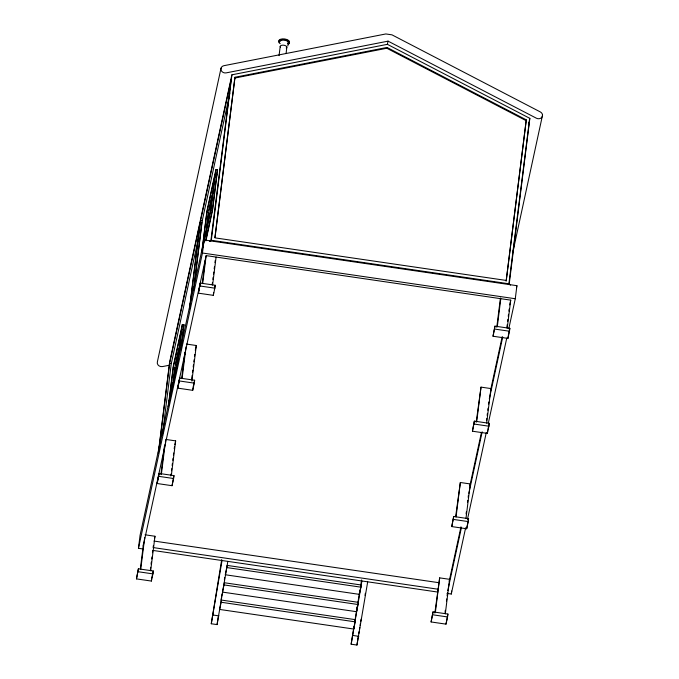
<?xml version="1.0" encoding="UTF-8"?>
<svg xmlns="http://www.w3.org/2000/svg" width="679" height="679" viewBox="0 0 679 679"><rect width="100%" height="100%" fill="white"/><g stroke="black" fill="none" stroke-linecap="round" stroke-linejoin="round"><path stroke-width="1.02" d="M142.624 548.921L138.448 548.309L140.078 535.247L204.082 239.95L516.914 285.681L515.285 298.743L508.775 328.789M136.471 578.89L138.389 568.807L153.284 570.98L152.928 573.882L151.366 581.063L136.471 578.89L138.389 568.807M140.349 568.934L143.541 543.319M140.74 569.325L144.695 537.598M158.275 453.233L169.631 362.119L231.904 74.809L387.378 44.33L529.841 118.358L509.233 283.83L510.481 285.129M158.75 450.61L169.614 363.426L200.229 222.169L189.373 309.352M162.374 435.103L171.269 363.672L198.531 237.871M157.146 483.516L159.064 473.433L173.96 475.606L173.595 478.508L172.042 485.697L157.146 483.516L159.064 473.433M173.323 367.288L168.986 402.121L177.287 363.817L181.632 328.976L173.323 367.288L174.978 367.526L180.368 342.683M160.898 474.596L164.445 446.086M161.415 473.95L165.133 444.091M165.37 442.224L165.6 440.365M173.179 380.809L174.741 368.307M172.432 388.023L174.978 367.526M150.407 569.341L150.67 567.271M151.052 564.164L151.315 562.085M151.706 558.978L151.96 556.907M152.478 552.757L152.733 550.686M153.352 545.704L153.123 547.571L437.819 589.185M150.679 570.767L154.973 536.257L145.043 534.797M180.877 349.736L183.992 324.723L182.337 324.477L177.278 365.124L171.787 390.425M151.366 581.063L151.612 579.128M181.879 340.493L183.288 329.222M177.813 388.142L179.731 378.059L194.635 380.24L194.27 383.143L192.717 390.323L177.813 388.142L179.731 378.059M189.585 308.801L200.577 220.573L231.199 79.307L210.863 241.037M181.692 378.186L184.883 352.579M182.091 378.585L186.038 346.859M194.169 284.382L201.884 222.406M193.6 290.137L202.232 220.811L229.943 92.955M170.828 476.004L171.091 473.908M171.481 470.768L171.745 468.68M172.135 465.539L172.39 463.451M172.789 460.311L173.043 458.223M173.434 455.083L173.697 452.995M174.214 448.811L174.478 446.714M171.346 475.393L175.649 440.883L165.718 439.432M172.042 485.697L173.96 475.606M206.883 212.459L202.546 247.292L210.846 208.988L215.192 174.147L206.883 212.459L208.538 212.697L213.478 189.925M138.448 548.309L202.452 253.012L204.082 239.95M198.404 293.167L200.322 283.084L215.218 285.265L214.853 288.168L213.299 295.348L198.404 293.167L200.322 283.084M206.484 228.068L208.3 213.478M205.864 234.213L208.538 212.697M215.897 169.648L206.9 211.152L201.841 251.79L210.838 210.295L215.897 169.648L217.552 169.894L212.493 210.532L205.907 240.901M202.283 283.211L205.126 260.405M202.673 283.61L206.161 255.618L510.718 300.135L507.23 328.127M191.767 378.534L192.157 375.402M192.547 372.262L192.802 370.174M193.192 367.033L193.456 364.937M193.846 361.805L194.109 359.709M194.5 356.577L194.763 354.48M191.885 381.072L196.316 345.509L186.386 344.058M209.539 241.418L211.296 240.281L231.904 74.809M192.717 390.323L192.955 388.388M214.92 237.608L234.968 77.253L386.996 47.454L526.284 119.843L506.279 280.444L214.963 237.862L234.968 77.253M212.221 284.611L212.476 282.515M212.867 279.383L213.13 277.287M213.52 274.155L213.783 272.058M214.174 268.918L214.437 266.83M214.954 262.646L215.218 260.558M212.603 285.061L216.092 257.069M213.299 295.348L213.664 292.445M279.061 55.653L280.223 46.342M286.063 53.514L286.844 47.309M287.845 45.977L288.244 42.802M221.176 602.256L221.447 600.075L355.516 619.681L355.244 621.854L353.691 629.034L219.623 609.436L221.176 602.256L355.244 621.854M224.002 584.916L224.265 582.735L358.342 602.332L358.071 604.514L356.509 611.694L222.44 592.096L224.002 584.916L358.071 604.514M226.82 567.568L227.092 565.395L361.16 584.992L360.888 587.165L359.335 594.354L225.267 574.757L226.82 567.568L360.888 587.165M353.691 629.034L353.963 626.861L351.136 644.201L356.933 645.05L367.695 581.818M356.509 611.694L356.696 610.243M359.335 594.354L359.514 592.903M431.097 621.956L433.015 611.872L447.911 614.045L447.554 616.948L445.993 624.137L431.097 621.956L433.015 611.872M434.849 613.035L439.669 577.871L449.6 579.323L445.297 613.841M435.366 612.382L439.669 577.871M451.773 526.581L453.691 516.498L468.586 518.68L468.221 521.582L466.668 528.763L451.773 526.581L453.691 516.498M455.66 516.575L460.345 482.497L470.275 483.949L465.972 518.476M456.042 517.016L460.345 482.497M445.034 612.416L445.297 610.336M446.459 601.008L446.714 598.937M447.105 595.822L447.486 592.716M445.993 624.137L447.911 614.045M447.105 593.429L451.28 594.04L451.654 591.027M472.44 431.216L474.358 421.124L489.262 423.306L488.897 426.208L487.344 433.389L472.44 431.216L474.358 421.124M476.2 422.245L481.012 387.123L490.942 388.575L486.648 423.102M476.717 421.642L481.012 387.123M466.1 513.927L466.354 511.856M467.517 502.528L467.772 500.448M468.162 497.342L468.425 495.271M466.668 528.763L468.586 518.68M493.03 336.241L494.949 326.149L509.844 328.33L509.479 331.233L507.926 338.414L493.03 336.241L494.949 326.149M496.782 327.27L500.431 297.988M497.3 326.675L500.788 298.684M486.512 420.632L486.767 418.561M487.157 415.446L487.412 413.375M487.802 410.26L488.057 408.189M488.574 404.047L488.838 401.968M506.11 281.242L526.284 119.843M487.344 433.389L487.7 430.486M506.84 327.736L507.23 324.621M507.612 321.515L507.875 319.436M508.257 316.329L508.52 314.258M508.902 311.143L509.165 309.072M507.926 338.414L508.164 336.478M227.83 561.372L217.068 624.604L211.271 623.755L221.719 559.581M211.271 623.755L222.033 560.531M217.068 624.604L218.562 615.42M221.048 600.117L221.388 598.08M221.719 596.043L222.05 593.998M224.376 579.713L224.707 577.676M354.956 620.742L356.619 610.54M356.95 608.494L357.281 606.457M357.943 602.375L359.437 593.191M359.938 590.136L359.607 592.173L360.048 590.119M360.77 585.035L361.601 579.934M351.136 644.201L361.899 580.978M356.933 645.05L358.453 635.731M358.784 633.66L359.123 631.589M359.463 629.526L359.794 627.455M360.133 625.384L360.473 623.314M360.804 621.243L361.143 619.172M365.022 595.364L365.353 593.293M221.031 68.163L157.375 361.865A4.184 3.65 12.2 0 0 162.519 366.575L169.784 365.149M182.337 324.477L173.34 365.981L168.282 406.619L170.03 398.522M175.437 364.199L178.73 349.014M182.897 329.782L183.992 324.723M208.776 210.38L212.069 195.196M216.236 175.963L217.552 169.894M216.168 177.499L216.847 174.393L212.502 209.225L206 239.254M170.471 396.502L171.354 392.454M143.193 546.12L206.161 255.618M154.557 538.167L154.973 536.257M174.817 444.711L175.649 440.883M195.28 350.296L196.316 345.509M151.731 578.16L153.284 570.98M193.074 387.42L194.635 380.24M214.326 289.364L215.218 285.265M387.378 44.33L388.074 41.139L536.41 118.222A4.184 3.65 12.2 0 0 542.046 116.983A4.184 3.65 12.2 0 0 540.323 111.933L391.987 34.85L385.842 33.95L223.943 65.685A4.184 3.65 12.2 0 0 221.057 70.064A4.184 3.65 12.2 0 0 226.183 72.874L388.074 41.139M234.798 78.051L386.818 48.251L386.996 47.454M357.01 608.494L357.451 606.44M528.5 124.563L529.841 118.358M528.686 124.919L529.136 122.857L508.8 284.586M512.942 251.663L542.529 115.158M449.184 581.232L460.982 526.819M469.86 485.867L481.428 432.481M490.527 390.493L502.18 336.75M447.75 590.645L461.279 528.211M468.833 493.353L482.175 431.81M489.304 398.938L502.715 337.056M509.683 304.922L510.718 300.135M516.464 287.752L516.914 285.681M451.28 594.04L465.658 527.727M467.449 519.435L486.317 432.404M488.337 423.076L506.755 338.117M487.921 429.459L489.262 423.306M508.291 335.511L509.844 328.33M210.838 210.295L212.493 210.532M200.577 220.573L202.232 220.811M211.296 240.281L509.233 283.83M202.452 253.012L515.285 298.743M199.957 285.986L214.853 288.168M494.584 329.052L509.479 331.233M169.614 363.426L171.269 363.672M179.375 380.961L194.27 383.143M474.001 424.027L488.897 426.208M158.699 476.335L173.595 478.508M453.326 519.401L468.221 521.582M153.938 541.044L438.634 582.658M153.072 550.448L437.7 592.054M138.032 571.71L152.928 573.882M432.659 614.775L447.554 616.948M213.164 615.038L218.961 615.887M353.029 635.485L358.826 636.325M386.818 48.251L526.115 120.641M280.486 47.199A3.344 1.63 7.1 0 1 283.873 45.23A3.344 1.63 7.1 0 1 286.224 48.039M279.247 42.174A5.44 2.648 7.1 0 1 284.747 38.966A5.44 2.648 7.1 0 1 288.567 43.541M280.223 43.685A5.44 2.648 7.1 0 1 280.121 40.019A5.44 2.648 7.1 0 1 287.531 40.46A5.44 2.648 7.1 0 1 288.482 44.177M279.969 41.589A4.184 2.037 7.1 0 1 285.596 40.426A4.184 2.037 7.1 0 1 287.472 43.719"/></g></svg>
